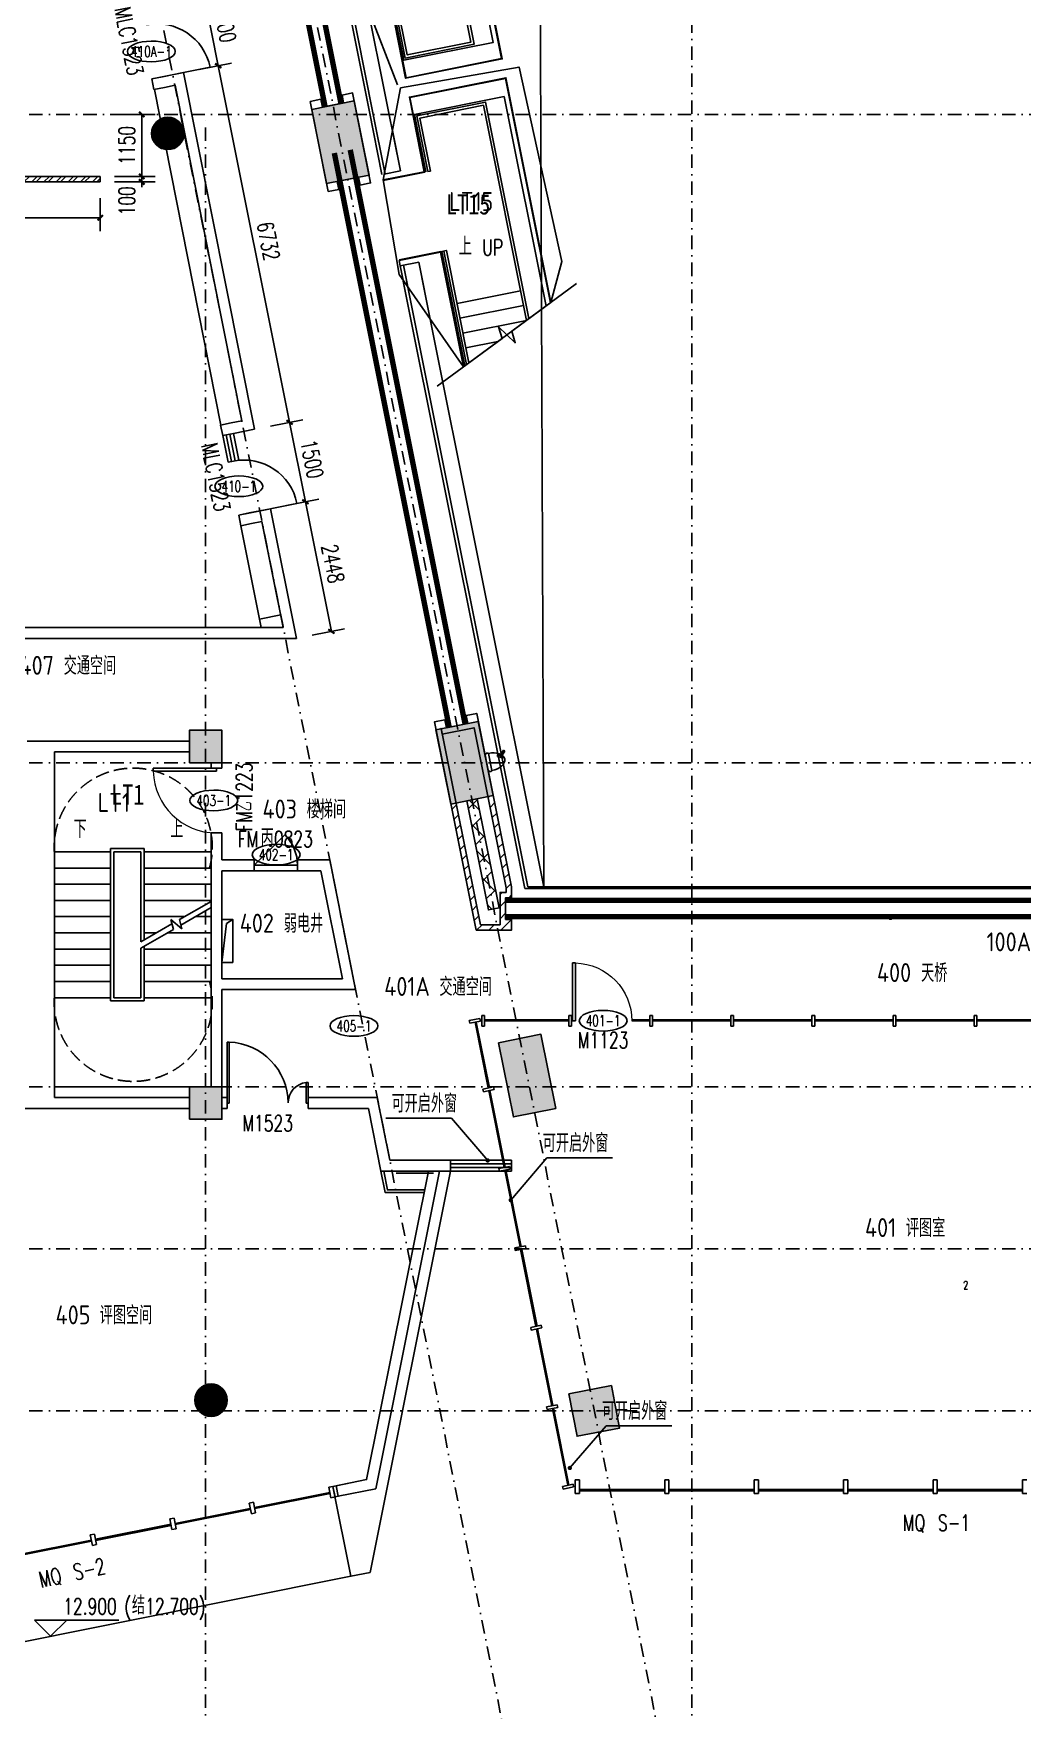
# Model space of a CAD drawing. Extents: x -354516 to 794396, y -401250 to -150594.
# Drawn here: x -305401 to -287101, y -367701 to -336662 of the extents above; entities that cross this region are included whole.
import ezdxf
from ezdxf.enums import TextEntityAlignment as Align
from ezdxf.xclip import XClip

# ---------------------------------------------------------------- set-up
doc = ezdxf.new("R2010")
doc.units = 0
doc.header["$LTSCALE"] = 1000
doc.header["$MEASUREMENT"] = 0
doc.header["$XCLIPFRAME"] = 2
for name, pattern in [('DASH', [0.35, 0.25, -0.1]), ('DASHDOT2', [0.5, 0.25, -0.125, 0, -0.125]), ('DOTE', [2.42, 2, -0.2, 0.02, -0.2])]:
    doc.linetypes.add(name, pattern=pattern)
doc.layers.add('0-see line', color=8, linetype='Continuous', lineweight=25)
for name, color, linetype in [('3T_BAR', 7, 'Continuous'), ('510p-01$0$Door No.', 252, 'Continuous'), ('an-furniture', 176, 'Continuous'), ('COLUMN', 2, 'Continuous'), ('CURTWALL', 4, 'Continuous'), ('DIM_ELEV', 3, 'Continuous'), ('DIM_LEAD', 3, 'Continuous'), ('DIM_SYMB', 3, 'Continuous'), ('DOOR_FIRE', 4, 'Continuous'), ('DOOR_FIRE_TEXT', 7, 'Continuous'), ('DOTE', 251, 'DOTE'), ('FIRE-CURTAIN', 30, 'Continuous'), ('PUB_DIM', 3, 'Continuous'), ('PUB_HATCH', 8, 'Continuous'), ('PUB_TEXT', 7, 'Continuous'), ('S-EQ1', 32, 'Continuous'), ('S-ZLSP', 1, 'Continuous'), ('SPACE', 251, 'Continuous'), ('STAIR', 250, 'Continuous'), ('SURFACE', 6, 'Continuous'), ('WALL', 2, 'Continuous'), ('WINDOW', 4, 'Continuous'), ('WINDOW_TEXT', 7, 'Continuous'), ('墙体', 7, 'Continuous'), ('房间名字和编号', 252, 'Continuous'), ('楼梯', 145, 'Continuous'), ('灰色砖墙', 80, 'Continuous'), ('石膏墙体', 31, 'Continuous'), ('防火墙填充', 10, 'Continuous')]:
    doc.layers.add(name, color=color, linetype=linetype)
doc.layers.add('SLAB', color=60, linetype='Continuous', plot=False)
doc.styles.add('510p-04$0$_TCH_WINDOW', font='SIMPLEX', dxfattribs={"bigfont": 'GBCBIG'})
doc.styles.add('_TCH_DIM', font='SIMPLEX', dxfattribs={"bigfont": 'GBCBIG'})
doc.styles.add('_TCH_DIM_T3', font='SIMPLEX', dxfattribs={"width": 0.705882, "bigfont": 'GBCBIG'})
doc.styles.add('_TCH_SPACE', font='SIMPLEX', dxfattribs={"bigfont": 'GBCBIG'})
doc.styles.add('_TCH_WINDOW', font='SIMPLEX', dxfattribs={"bigfont": 'GBCBIG'})
doc.styles.add('DIMHT', font='simhei_0.ttf', dxfattribs={"width": 0.8})
doc.styles.get("Standard").update_dxf_attribs({"font": 'gbenor.shx', "bigfont": 'gbcbig.shx'})
doc.dimstyles.new('_TCH_ARCH&&100', dxfattribs={"dimtxt": 297.5, "dimasz": 100, "dimexe": 250, "dimexo": 300, "dimgap": 126.25, "dimtad": 1, "dimdec": 0, "dimzin": 0, "dimdsep": 46, "dimtxsty": '_TCH_DIM_T3', "dimblk": 'ARCHTICK', "dimcen": 0.09, "dimclrt": 7, "dimazin": 2, "dimtfac": 1, "dimtdec": 0, "dimtix": 1, "dimtmove": 2, "dimatfit": 3, "dimfxl": 0, "dimtolj": 1, "dimtzin": 0, "dimarcsym": 0})

# ---------------------------------------------------------------- blocks, each defined once
blk = doc.blocks.new('25041028')
at = {"layer": 'S-EQ1'}
for p, q in [((1344688, 4995), (1344742, 5045)), ((1344688, 4995), (1344688, 4403)), ((1344770, 5045), (1344742, 5045)), ((1344770, 5045), (1344798, 5045)), ((1344822, 5022), (1344798, 5045)), ((1344822, 5022), (1344822, 4376)), ((1344688, 4403), (1344742, 4353)), ((1344742, 4353), (1344770, 4353)), ((1344798, 4353), (1344770, 4353)), ((1344822, 4376), (1344798, 4353)), ((1345127, 4551), (1345144, 4489)), ((1345258, 4504), (1345392, 4370)), ((1345281, 4652), (1345322, 4629)), ((1345433, 4411), (1345301, 4543)), ((1345392, 4370), (1345433, 4411))]:
    blk.add_line(p, q, dxfattribs=at)
at = {"layer": 'S-EQ1', "extrusion": (0, 0, -1)}
for centre, major_axis, ratio, start_param, end_param in [((1344822, 4699), (547, 0), 0.590773, -1.570796, 1.570796), ((1344917, 4708), (382, 0), 0.493091, 0.306743, 0.988379), ((1344919, 4698), (419, 0), 0.592916, 0.280469, 1.002485)]:
    blk.add_ellipse(centre, major_axis=major_axis, ratio=ratio, start_param=start_param, end_param=end_param, dxfattribs=at)
blk = doc.blocks.new('GRID')
at = {"layer": '墙体', "color": 250, "linetype": 'DASHDOT2', "lineweight": -3}
for p, q in [((20697.5, 81236.4), (37415.8, -2355.2)), ((17951.9, 80687.3), (34670.2, -2904.3)), ((37436.4, -11413.5), (37436.4, 36586.5)), ((107436.4, 30586.5), (-19063.6, 30586.5)), ((28436.4, -11413.5), (28436.4, 30586.5)), ((107436.4, 18586.5), (-19063.6, 18586.5)), ((107436.4, 12586.5), (-19063.6, 12586.5)), ((107436.4, 9586.5), (-19063.6, 9586.5)), ((107436.4, 6586.5), (-19063.6, 6586.5))]:
    blk.add_line(p, q, dxfattribs=at)
blk = doc.blocks.new('510I-02-CentralForum-00$0$Atrium Stair W4-5')
at = {"layer": '楼梯'}
for p, q in [((499050, 124891), (498794, 126176)), ((499136, 126244), (499393, 124960)), ((499694, 125979), (499900, 124949)), ((499900, 124949), (499949, 124959)), ((499730, 123273), (501703, 113409)), ((500194, 123478), (502210, 113398)), ((501361, 113340), (499388, 123205)), ((500494, 122233), (501671, 122468)), ((504337, 111675), (503849, 111577))]:
    blk.add_line(p, q, dxfattribs=at)
for points in [[(499070, 124793), (499834, 124946), (499558, 126328), (501345, 126686), (504347, 111677), (504337, 111675), (501337, 126674), (499569, 126320), (499846, 124938), (499072, 124784)], [(504247, 111657), (501311, 126338), (499653, 126006), (499865, 124942)], [(499109, 124903), (498852, 126187)], [(503898, 111587), (500969, 126234), (499694, 125979)], [(503849, 111577), (500929, 126175), (499753, 125939), (499949, 124959)], [(499393, 124960), (499050, 124891)], [(499393, 124960), (499050, 124891)], [(499070, 124793), (499050, 124891)], [(499070, 124793), (499072, 124784)], [(499366, 123313), (500140, 123467), (502156, 113387), (501382, 113232)], [(499368, 123303), (500132, 123456), (502144, 113395), (501380, 113242)], [(499388, 123205), (499368, 123303)], [(499388, 123205), (499730, 123273)], [(501420, 113352), (499447, 123217)], [(501616, 122743), (500439, 122507)], [(500439, 122507), (501616, 122743)], [(500549, 121958), (501726, 122194)], [(500604, 121684), (501780, 121919)], [(500659, 121409), (501835, 121644)], [(500714, 121135), (501890, 121370)], [(500768, 120860), (501945, 121095)], [(500823, 120585), (502000, 120821)], [(500878, 120311), (502055, 120546)], [(500933, 120036), (502110, 120272)], [(500988, 119762), (502165, 119997)], [(501043, 119487), (502220, 119723)], [(501098, 119213), (502275, 119448)], [(501153, 118938), (502330, 119173)], [(501447, 117467), (502624, 117703)], [(501502, 117193), (502679, 117428)], [(501557, 116918), (502734, 117153)], [(501612, 116644), (502788, 116879)], [(501667, 116369), (502843, 116604)], [(501722, 116094), (502898, 116330)], [(501777, 115820), (502953, 116055)], [(501831, 115545), (503008, 115781)], [(501886, 115271), (503063, 115506)], [(501941, 114996), (503118, 115231)], [(501996, 114722), (503173, 114957)], [(502051, 114447), (503228, 114682)], [(502106, 114172), (503283, 114408)], [(502161, 113898), (503338, 114133)], [(501703, 113409), (501361, 113340)], [(501703, 113409), (501361, 113340)], [(501361, 113340), (501380, 113242)], [(501380, 113242), (501382, 113232)]]:
    blk.add_lwpolyline(points, dxfattribs=at)
for points in [[(502176, 113391), (500160, 123471), (500243, 123488), (502259, 113408)], [(500804, 114919), (501138, 113252), (500942, 113213), (500912, 113360), (500520, 113281), (500549, 113134), (500353, 113095), (500020, 114762), (500216, 114801), (500245, 114654), (500638, 114733), (500608, 114880), (500804, 114919)], [(500049, 114615), (500324, 113242), (501108, 113399), (500834, 114772)]]:
    blk.add_lwpolyline(points, close=True, dxfattribs=at)
blk = doc.blocks.new('510I-02-CentralForum-00$0$Atrium Stair W3-4')
at = {"layer": 'STAIR'}
for p, q in [((518285, 130784), (518541, 129500)), ((518884, 129569), (518627, 130853)), ((521689, 118065), (519685, 128087)), ((521542, 119056), (522719, 119291)), ((520840, 118008), (520862, 117900)), ((521156, 116429), (521177, 116321)), ((522189, 115565), (521983, 116594)), ((521236, 116333), (521493, 115049))]:
    blk.add_line(p, q, dxfattribs=at)
for points in [[(518561, 129402), (519325, 129555), (519049, 130937), (520836, 131295), (523986, 115547), (522198, 115190), (521922, 116572), (521158, 116419)], [(518563, 129392), (519337, 129547), (519060, 130929), (520828, 131283), (523974, 115555), (522206, 115201), (521929, 116584), (521156, 116429)], [(518343, 130796), (518600, 129512)], [(519144, 130615), (520802, 130946), (523820, 115855), (522162, 115524), (521949, 116588), (522032, 116604), (522228, 115624), (523405, 115859), (520420, 130783), (519244, 130548), (519440, 129568), (519356, 129551), (519144, 130615)], [(519391, 129558), (519185, 130587), (520460, 130842), (523464, 115820), (522189, 115565)], [(518541, 129500), (518884, 129569)], [(518563, 129392), (518541, 129500)], [(520862, 117900), (521635, 118055), (519631, 128076), (518857, 127921)], [(518859, 127912), (518857, 127921)], [(518859, 127912), (519623, 128064), (521623, 118062), (520860, 117910)], [(518879, 127814), (518859, 127912)], [(521738, 118075), (519734, 128097), (519651, 128080), (521655, 118058), (521738, 118075)], [(519221, 127882), (518879, 127814)], [(519221, 127882), (518879, 127814)], [(519930, 127116), (521107, 127351)], [(519985, 126842), (521162, 127077)], [(520040, 126567), (521217, 126802)], [(520095, 126292), (521271, 126528)], [(520150, 126018), (521326, 126253)], [(520205, 125743), (521381, 125979)], [(520259, 125469), (521436, 125704)], [(520314, 125194), (521491, 125430)], [(520369, 124920), (521546, 125155)], [(520424, 124645), (521601, 124880)], [(520479, 124370), (521656, 124606)], [(520534, 124096), (521711, 124331)], [(520589, 123821), (521766, 124057)], [(520883, 122350), (522060, 122586)], [(520938, 122076), (522115, 122311)], [(520993, 121801), (522170, 122037)], [(521048, 121527), (522225, 121762)], [(521103, 121252), (522279, 121488)], [(521158, 120978), (522334, 121213)], [(521213, 120703), (522389, 120938)], [(521268, 120429), (522444, 120664)], [(521322, 120154), (522499, 120389)], [(521377, 119879), (522554, 120115)], [(521432, 119605), (522609, 119840)], [(521487, 119330), (522664, 119566)], [(521776, 115105), (521520, 116390), (521177, 116321), (521434, 115037)]]:
    blk.add_lwpolyline(points, dxfattribs=at)
for points in [[(519811, 121949), (520144, 120282), (519948, 120243), (519919, 120390), (519527, 120311), (519556, 120164), (519360, 120125), (519027, 121792), (519223, 121831), (519252, 121684), (519644, 121762), (519615, 121910), (519811, 121949)], [(520115, 120429), (519331, 120272), (519056, 121645), (519841, 121802), (520115, 120429)]]:
    blk.add_lwpolyline(points, close=True, dxfattribs=at)
blk = doc.blocks.new('_ArchTick')
at = {"color": 0, "linetype": 'ByBlock', "const_width": 0.4}
blk.add_lwpolyline([(-0.5, -0.5), (0.5, 0.5)], dxfattribs=at)
blk = doc.blocks.new('*D605')
at = {"layer": 'Defpoints', "color": 0}
for p in [(-301016, -345458), (-300536, -347858), (-299889, -347729)]:
    blk.add_point(p, dxfattribs=at)
at = {"layer": 'PUB_DIM', "color": 0, "lineweight": -2}
for p, q in [((-300722, -345399), (-300124, -345280)), ((-300369, -345329), (-299889, -347729)), ((-300242, -347799), (-299644, -347680))]:
    blk.add_line(p, q, dxfattribs=at)
at = {"layer": 'PUB_DIM', "color": 0, "lineweight": -2, "xscale": 100, "yscale": 100, "zscale": 100}
for p, rotation in [((-300369, -345329), 101.3099324734735), ((-299889, -347729), 281.3099324734735)]:
    blk.add_blockref('_ArchTick', p, dxfattribs=dict(at, rotation=rotation))
at = {"layer": 'PUB_DIM', "color": 7, "insert": (-299859, -346475), "char_height": 297.5, "attachment_point": 5, "rotation": 281.3099, "style": '_TCH_DIM_T3'}
blk.add_mtext('\\A1;2448', dxfattribs=at)
blk = doc.blocks.new('*D606')
at = {"layer": 'Defpoints', "color": 0}
for p in [(-301310, -343987), (-301016, -345458), (-300369, -345329)]:
    blk.add_point(p, dxfattribs=at)
at = {"layer": 'PUB_DIM', "color": 0, "lineweight": -2}
for p, q in [((-301016, -343928), (-300418, -343809)), ((-300663, -343858), (-300369, -345329)), ((-300722, -345399), (-300124, -345280))]:
    blk.add_line(p, q, dxfattribs=at)
at = {"layer": 'PUB_DIM', "color": 0, "lineweight": -2, "xscale": 100, "yscale": 100, "zscale": 100}
for p, rotation in [((-300663, -343858), 101.309932473473), ((-300369, -345329), 281.3099324734729)]:
    blk.add_blockref('_ArchTick', p, dxfattribs=dict(at, rotation=rotation))
at = {"layer": 'PUB_DIM', "color": 7, "insert": (-300247, -344539), "char_height": 297.5, "attachment_point": 5, "rotation": 281.3099, "style": '_TCH_DIM_T3'}
blk.add_mtext('\\A1;1500', dxfattribs=at)
blk = doc.blocks.new('*D607')
at = {"layer": 'Defpoints', "color": 0}
for p in [(-302630, -337386), (-300663, -343858), (-301310, -343987)]:
    blk.add_point(p, dxfattribs=at)
at = {"layer": 'PUB_DIM', "color": 0, "lineweight": -2}
for p, q in [((-302336, -337327), (-301738, -337208)), ((-301983, -337257), (-300663, -343858)), ((-301016, -343928), (-300418, -343809))]:
    blk.add_line(p, q, dxfattribs=at)
at = {"layer": 'PUB_DIM', "color": 0, "lineweight": -2, "xscale": 100, "yscale": 100, "zscale": 100}
for p, rotation in [((-301983, -337257), 101.3099324734732), ((-300663, -343858), 281.3099324734732)]:
    blk.add_blockref('_ArchTick', p, dxfattribs=dict(at, rotation=rotation))
at = {"layer": 'PUB_DIM', "color": 7, "insert": (-301054, -340503), "char_height": 297.5, "attachment_point": 5, "rotation": 281.3099, "style": '_TCH_DIM_T3'}
blk.add_mtext('\\A1;6732', dxfattribs=at)
blk = doc.blocks.new('*D608')
at = {"layer": 'Defpoints', "color": 0}
for p in [(-302925, -335915), (-302630, -337386), (-301983, -337257)]:
    blk.add_point(p, dxfattribs=at)
at = {"layer": 'PUB_DIM', "color": 0, "lineweight": -2}
for p, q in [((-302630, -335857), (-302033, -335737)), ((-302278, -335786), (-301983, -337257)), ((-302336, -337327), (-301738, -337208))]:
    blk.add_line(p, q, dxfattribs=at)
at = {"layer": 'PUB_DIM', "color": 0, "lineweight": -2, "xscale": 100, "yscale": 100, "zscale": 100}
for p, rotation in [((-302278, -335786), 101.3099324734708), ((-301983, -337257), 281.3099324734708)]:
    blk.add_blockref('_ArchTick', p, dxfattribs=dict(at, rotation=rotation))
at = {"layer": 'PUB_DIM', "color": 7, "insert": (-301861, -336468), "char_height": 297.5, "attachment_point": 5, "rotation": 281.3099, "style": '_TCH_DIM_T3'}
blk.add_mtext('\\A1;1500', dxfattribs=at)
blk = doc.blocks.new('$DorLib2D$00000001')
for p, q in [((0.45, 0.975), (0.5, 0.975)), ((0.45, 0), (0.45, 0.975)), ((0.5, 0), (0.5, 0.975)), ((0.5, 0), (0.45, 0))]:
    blk.add_line(p, q)
at = {"lineweight": 13}
blk.add_arc((0.475, 0), 0.975, 91.4693, 180, dxfattribs=at)
blk = doc.blocks.new('$DorLib2D$00000114')
at = {"color": 0}
blk.add_line((0.5, 0), (-0.207, 0.707), dxfattribs=at)
blk.add_arc((0.5, 0), 1, 135, 180, dxfattribs=at)
blk = doc.blocks.new('$DorLib2D$00000225')
at = {"color": 0}
for p, q in [((0.475, -0.001), (0.475, 0.752)), ((0.475, 0.752), (0.5, 0.752)), ((0.5, -0.001), (0.5, 0.752)), ((-0.5, 0), (-0.5, 0.252)), ((-0.475, 0.252), (-0.5, 0.252)), ((-0.475, 0), (-0.475, 0.252)), ((-0.475, 0), (-0.5, 0)), ((0.475, -0.001), (0.5, -0.001))]:
    blk.add_line(p, q, dxfattribs=at)
for centre, radius, start, end in [((0.505, -0.002), 0.755, 92.2493, 179.7238), ((-0.501, 0.003), 0.251, 359.7899, 84.0974)]:
    blk.add_arc(centre, radius, start, end, dxfattribs=at)
blk = doc.blocks.new('_FZH')
at = {"color": 255}
blk.add_lwpolyline([(-0.5, -0.5), (0.5, -0.5), (0.5, 0.5), (-0.5, 0.5)], close=True, dxfattribs=at)
at = {"layer": 'PUB_HATCH', "color": 250}
blk.add_solid([(-0.5, -0.5), (0.5, -0.5), (-0.5, 0.5), (0.5, 0.5)], dxfattribs=at)
blk = doc.blocks.new('_YZH')
at = {"color": 255}
blk.add_circle((0, 0), 0.5, dxfattribs=at)
at = {"layer": 'PUB_HATCH', "color": 250, "const_width": 0.5}
blk.add_lwpolyline([(-0.25, 0, 1), (0.25, 0, 1)], format="xyb", close=True, dxfattribs=at)
blk = doc.blocks.new('510p-04$0$Door_Tag')
at = {"extrusion": (0, 0, -1)}
blk.add_ellipse((0, 0), major_axis=(443, 1), ratio=0.431859, dxfattribs=at)
at = {"style": '510p-04$0$_TCH_WINDOW', "width": 0.705882}
blk.add_attdef('DOOR_TAG', text='', height=200, dxfattribs=at).set_placement((0, 0), align=Align.MIDDLE_CENTER)
blk = doc.blocks.new('F8D958FG9FF')
at = {"layer": '房间名字和编号'}
for s, height, p in [('LT15', 350, (-92620, -386966)), ('407', 350, (-100571, -395551)), ('交通空间', 337.6, (-99754, -395551)), ('LT1', 350, (-99126, -398090)), ('403', 350, (-96074, -398211)), ('楼梯间', 337.6, (-95257, -398211)), ('402', 350, (-96496, -400324)), ('弱电井', 337.6, (-95680, -400324)), ('100A', 350, (-82676, -400669)), ('400', 350, (-84704, -401238)), ('天桥', 337.6, (-83888, -401238)), ('401A', 350, (-93822, -401495)), ('交通空间', 337.6, (-92801, -401495)), ('401', 350, (-84926, -405958)), ('评图室', 337.6, (-84168, -405958)), ('405', 350, (-99904, -407574)), ('评图空间', 337.6, (-99088, -407574))]:
    blk.add_text(s, height=height, dxfattribs=at).set_placement(p)
blk = doc.blocks.new('*D496')
at = {"layer": 'Defpoints', "color": 0}
for p in [(-311216, -339408), (-304166, -339408), (-304166, -340071)]:
    blk.add_point(p, dxfattribs=at)
at = {"layer": 'PUB_DIM', "color": 0, "lineweight": -2}
for p, q in [((-311216, -339708), (-311216, -340321)), ((-304166, -339708), (-304166, -340321)), ((-311216, -340071), (-304166, -340071))]:
    blk.add_line(p, q, dxfattribs=at)
at = {"layer": 'PUB_DIM', "color": 0, "lineweight": -2, "xscale": 100, "yscale": 100, "zscale": 100, "rotation": 180}
blk.add_blockref('_ArchTick', (-311216, -340071), dxfattribs=at)
at = {"layer": 'PUB_DIM', "color": 0, "lineweight": -2, "xscale": 100, "yscale": 100, "zscale": 100}
blk.add_blockref('_ArchTick', (-304166, -340071), dxfattribs=at)
at = {"layer": 'PUB_DIM', "color": 7, "insert": (-307691, -339796), "char_height": 297.5, "attachment_point": 5, "style": '_TCH_DIM_T3'}
blk.add_mtext('\\A1;7050', dxfattribs=at)
blk = doc.blocks.new('*D497')
at = {"layer": 'Defpoints', "color": 0}
for p in [(-304202, -339308), (-304202, -339408), (-303398, -339308)]:
    blk.add_point(p, dxfattribs=at)
at = {"layer": 'PUB_DIM', "color": 0, "lineweight": -2}
for p, q in [((-303398, -339308), (-303398, -339208)), ((-303902, -339308), (-303148, -339308)), ((-303902, -339408), (-303148, -339408)), ((-303398, -339408), (-303398, -339308)), ((-303398, -339408), (-303398, -339508))]:
    blk.add_line(p, q, dxfattribs=at)
at = {"layer": 'PUB_DIM', "color": 0, "lineweight": -2, "xscale": 100, "yscale": 100, "zscale": 100}
for p, rotation in [((-303398, -339308), 270), ((-303398, -339408), 90)]:
    blk.add_blockref('_ArchTick', p, dxfattribs=dict(at, rotation=rotation))
at = {"layer": 'PUB_DIM', "color": 7, "insert": (-303673, -339758), "char_height": 297.5, "attachment_point": 5, "rotation": 90, "style": '_TCH_DIM_T3'}
blk.add_mtext('\\A1;100', dxfattribs=at)
blk = doc.blocks.new('*D498')
at = {"layer": 'Defpoints', "color": 0}
for p in [(-304202, -338158), (-303398, -338158), (-304202, -339308)]:
    blk.add_point(p, dxfattribs=at)
at = {"layer": 'PUB_DIM', "color": 0, "lineweight": -2}
for p, q in [((-303902, -338158), (-303148, -338158)), ((-303398, -339308), (-303398, -338158)), ((-303902, -339308), (-303148, -339308))]:
    blk.add_line(p, q, dxfattribs=at)
at = {"layer": 'PUB_DIM', "color": 0, "lineweight": -2, "xscale": 100, "yscale": 100, "zscale": 100}
for p, rotation in [((-303398, -338158), 90), ((-303398, -339308), 270)]:
    blk.add_blockref('_ArchTick', p, dxfattribs=dict(at, rotation=rotation))
at = {"layer": 'PUB_DIM', "color": 7, "insert": (-303673, -338733), "char_height": 297.5, "attachment_point": 5, "rotation": 90, "style": '_TCH_DIM_T3'}
blk.add_mtext('\\A1;1150', dxfattribs=at)

msp = doc.modelspace()

# ---------------------------------------------------------------- hatches: boundary and pattern name
at = {"layer": '灰色砖墙'}
h = msp.add_hatch(dxfattribs=at)
h.set_pattern_fill('STEEL', color=31, scale=100)
h.set_pattern_definition([(45, (-401867.86, 38234.91), (-112.2532, 112.2532), []), (45, (-401867.86, 38314.28), (-112.2532, 112.2532), [])])
h.paths.add_polyline_path([(-304166.1, -339308.1), (-304166.1, -339408.1), (-313166.1, -339408.1), (-313166.1, -339308.1)])
at = {"layer": '石膏墙体'}
h = msp.add_hatch(dxfattribs=at)
h.set_pattern_fill('ANSI31', color=31, scale=100)
h.set_pattern_definition([(45, (-401867.86, 38234.91), (-112.2532, 112.2532), [])])
h.paths.add_polyline_path([(-296895.1, -350766), (-296993.1, -350785.6), (-296655.7, -352472.8), (-296655.7, -352558.1), (-296765.7, -352558.1), (-296765.7, -353158.1), (-297130.5, -353158.1), (-297581.5, -350903.3), (-297679.5, -350922.9), (-297212.5, -353258.1), (-296555.7, -353258.1), (-296555.7, -353058.1), (-296665.7, -353058.1), (-296665.7, -352658.1), (-296555.7, -352658.1), (-296555.7, -352458.1), (-296556.7, -352458.1)])
at = {"layer": '防火墙填充'}
h = msp.add_hatch(dxfattribs=at)
h.set_pattern_fill('多孔材料', color=256, scale=100)
h.set_pattern_definition([(45, (-401667.86, -106923.6), (-200.0002, 200.0002), []), (135, (-401667.86, -106923.6), (-200.0002, -200.0002), [])])
h.paths.add_polyline_path([(-297287.3, -350844.5), (-297385.4, -350864.1), (-296981.5, -352883.5), (-296883.4, -352863.9)])
h.paths.add_polyline_path([(-297189.2, -350824.9), (-297287.3, -350844.5), (-296883.4, -352863.9), (-296785.4, -352844.3)])

# ---------------------------------------------------------------- linework, layer by layer
at = {"layer": '0-see line'}
msp.add_line((-310643.8, -367440.2), (-299526.8, -365216.8), dxfattribs=at)
at = {"layer": '3T_BAR'}
for p, q in [((-297140.3, -354893.9), (-297336.4, -354933.2)), ((-297336.4, -354933.2), (-297326.6, -354982.2)), ((-297326.6, -354982.2), (-297130.5, -354943)), ((-297130.5, -354943), (-297140.3, -354893.9)), ((-297055.5, -354838.1), (-297105.5, -354838.1)), ((-297105.5, -354838.1), (-297105.5, -355038.1)), ((-297105.5, -355038.1), (-297055.5, -355038.1)), ((-297055.5, -355038.1), (-297055.5, -354838.1)), ((-295445.5, -354838.1), (-295495.5, -354838.1)), ((-295495.5, -354838.1), (-295495.5, -355038.1)), ((-295495.5, -355038.1), (-295445.5, -355038.1)), ((-295445.5, -355038.1), (-295445.5, -354838.1)), ((-293945.5, -354838.1), (-293995.5, -354838.1)), ((-293995.5, -354838.1), (-293995.5, -355038.1)), ((-293995.5, -355038.1), (-293945.5, -355038.1)), ((-293945.5, -355038.1), (-293945.5, -354838.1)), ((-292445.5, -354838.1), (-292495.5, -354838.1)), ((-292495.5, -354838.1), (-292495.5, -355038.1)), ((-292495.5, -355038.1), (-292445.5, -355038.1)), ((-292445.5, -355038.1), (-292445.5, -354838.1)), ((-290945.5, -354838.1), (-290995.5, -354838.1)), ((-290995.5, -354838.1), (-290995.5, -355038.1)), ((-290995.5, -355038.1), (-290945.5, -355038.1)), ((-290945.5, -355038.1), (-290945.5, -354838.1)), ((-289445.5, -354838.1), (-289495.5, -354838.1)), ((-289495.5, -354838.1), (-289495.5, -355038.1)), ((-289495.5, -355038.1), (-289445.5, -355038.1)), ((-289445.5, -355038.1), (-289445.5, -354838.1)), ((-287945.5, -354838.1), (-287995.5, -354838.1)), ((-287995.5, -354838.1), (-287995.5, -355038.1)), ((-287995.5, -355038.1), (-287945.5, -355038.1)), ((-287945.5, -355038.1), (-287945.5, -354838.1)), ((-296887.2, -356159.6), (-297083.3, -356198.8)), ((-297083.3, -356198.8), (-297073.5, -356247.8)), ((-297073.5, -356247.8), (-296877.3, -356208.6)), ((-296877.3, -356208.6), (-296887.2, -356159.6)), ((-296593, -357630.4), (-296789.1, -357669.7)), ((-296789.1, -357669.7), (-296779.3, -357718.7)), ((-296779.3, -357718.7), (-296583.2, -357679.5)), ((-296583.2, -357679.5), (-296593, -357630.4)), ((-296298.8, -359101.3), (-296494.9, -359140.5)), ((-296289, -359150.3), (-296298.8, -359101.3)), ((-296494.9, -359140.5), (-296485.1, -359189.6)), ((-296485.1, -359189.6), (-296289, -359150.3)), ((-296004.6, -360572.2), (-296200.7, -360611.4)), ((-296200.7, -360611.4), (-296190.9, -360660.4)), ((-296190.9, -360660.4), (-295994.8, -360621.2)), ((-295994.8, -360621.2), (-296004.6, -360572.2)), ((-295710.5, -362043.1), (-295906.6, -362082.3)), ((-295906.6, -362082.3), (-295896.8, -362131.3)), ((-295896.8, -362131.3), (-295700.7, -362092.1)), ((-295700.7, -362092.1), (-295710.5, -362043.1)), ((-295296.5, -363433.1), (-295376.5, -363433.1)), ((-295376.5, -363433.1), (-295376.5, -363683.1)), ((-295296.5, -363683.1), (-295296.5, -363433.1)), ((-293641.3, -363433.1), (-293721.3, -363433.1)), ((-293721.3, -363433.1), (-293721.3, -363683.1)), ((-293641.3, -363683.1), (-293641.3, -363433.1)), ((-291986.1, -363433.1), (-292066.1, -363433.1)), ((-292066.1, -363433.1), (-292066.1, -363683.1)), ((-291986.1, -363683.1), (-291986.1, -363433.1)), ((-290330.9, -363433.1), (-290410.9, -363433.1)), ((-290410.9, -363433.1), (-290410.9, -363683.1)), ((-290330.9, -363683.1), (-290330.9, -363433.1)), ((-288675.7, -363433.1), (-288755.7, -363433.1)), ((-288755.7, -363433.1), (-288755.7, -363683.1)), ((-288675.7, -363683.1), (-288675.7, -363433.1)), ((-287020.5, -363433.1), (-287100.5, -363433.1)), ((-287100.5, -363433.1), (-287100.5, -363683.1)), ((-299859.5, -363553.3), (-299938, -363569)), ((-299938, -363569), (-299898.8, -363765.1)), ((-299898.8, -363765.1), (-299820.3, -363749.4)), ((-299820.3, -363749.4), (-299859.5, -363553.3)), ((-295416.3, -363513.9), (-295612.4, -363553.2)), ((-295612.4, -363553.2), (-295602.6, -363602.2)), ((-295602.6, -363602.2), (-295406.5, -363563)), ((-295406.5, -363563), (-295416.3, -363513.9)), ((-295376.5, -363683.1), (-295296.5, -363683.1)), ((-293721.3, -363683.1), (-293641.3, -363683.1)), ((-292066.1, -363683.1), (-291986.1, -363683.1)), ((-290410.9, -363683.1), (-290330.9, -363683.1)), ((-288755.7, -363683.1), (-288675.7, -363683.1)), ((-287100.5, -363683.1), (-287020.5, -363683.1)), ((-301330.4, -363847.5), (-301408.9, -363863.1)), ((-301408.9, -363863.1), (-301369.6, -364059.3)), ((-301369.6, -364059.3), (-301291.2, -364043.6)), ((-301291.2, -364043.6), (-301330.4, -363847.5)), ((-302801.3, -364141.6), (-302879.7, -364157.3)), ((-302879.7, -364157.3), (-302840.5, -364353.4)), ((-302840.5, -364353.4), (-302762.1, -364337.7)), ((-302762.1, -364337.7), (-302801.3, -364141.6)), ((-304272.2, -364435.8), (-304350.6, -364451.5)), ((-304350.6, -364451.5), (-304311.4, -364647.6)), ((-304311.4, -364647.6), (-304232.9, -364631.9)), ((-304232.9, -364631.9), (-304272.2, -364435.8))]:
    msp.add_line(p, q, dxfattribs=at)
msp.add_lwpolyline([(-299800.7, -363541.4), (-299859.5, -363553.4), (-299820.3, -363749.3), (-299761.5, -363737.5)], close=True, dxfattribs=at)
at = {"layer": 'an-furniture'}
for points in [[(-303165.1, -337697.4), (-301934.1, -343908.1)], [(-301565.2, -345771.9), (-301219.3, -347501.2)], [(-300827.1, -347422.7), (-301219.3, -347501.2), (-301188, -347658.1)], [(-298692.6, -357756.9), (-298000.6, -357756.9)]]:
    msp.add_lwpolyline(points, dxfattribs=at)
at = {"layer": 'CURTWALL'}
for p, q in [((-296985.2, -356179.2), (-297228.5, -354962.6)), ((-296965.6, -356175.3), (-297208.9, -354958.7)), ((-297055.5, -354918.1), (-295495.5, -354918.1)), ((-297055.5, -354938.1), (-295495.5, -354938.1)), ((-295445.5, -354918.1), (-295428.7, -354918.1)), ((-295445.5, -354938.1), (-295428.7, -354938.1)), ((-294328.7, -354918.1), (-293995.5, -354918.1)), ((-294328.7, -354938.1), (-293995.5, -354938.1)), ((-293945.5, -354918.1), (-292495.5, -354918.1)), ((-293945.5, -354938.1), (-292495.5, -354938.1)), ((-292445.5, -354918.1), (-290995.5, -354918.1)), ((-292445.5, -354938.1), (-290995.5, -354938.1)), ((-290945.5, -354918.1), (-289495.5, -354918.1)), ((-290945.5, -354938.1), (-289495.5, -354938.1)), ((-289445.5, -354918.1), (-287995.5, -354918.1)), ((-289445.5, -354938.1), (-287995.5, -354938.1)), ((-287945.5, -354918.1), (-286495.5, -354918.1)), ((-287945.5, -354938.1), (-286495.5, -354938.1)), ((-296691, -357650.1), (-296975.4, -356228.2)), ((-296671.4, -357646.1), (-296955.8, -356224.3)), ((-297686.7, -357516.9), (-296553.3, -357516.9)), ((-296553.3, -357516.9), (-296553.3, -357716.9)), ((-297686.7, -357583.6), (-296553.3, -357583.6)), ((-297686.7, -357650.2), (-296553.3, -357650.2)), ((-297686.7, -357716.9), (-296553.3, -357716.9)), ((-296396.9, -359120.9), (-296681.2, -357699.1)), ((-296377.3, -359117), (-296661.6, -357695.2)), ((-296102.7, -360591.8), (-296387.1, -359170)), ((-296083.1, -360587.9), (-296367.4, -359166)), ((-295808.5, -362062.7), (-296092.9, -360640.8)), ((-295788.9, -362058.8), (-296073.3, -360636.9)), ((-295514.3, -363533.5), (-295798.7, -362111.7)), ((-295494.7, -363529.6), (-295779.1, -362107.8)), ((-301310.8, -363945.5), (-299918.4, -363667.1)), ((-301306.9, -363965.1), (-299914.5, -363686.7)), ((-295296.5, -363613.1), (-293721.3, -363613.1)), ((-295296.5, -363633.1), (-293721.3, -363633.1)), ((-293641.3, -363613.1), (-292066.1, -363613.1)), ((-293641.3, -363633.1), (-292066.1, -363633.1)), ((-291986.1, -363613.1), (-290410.9, -363613.1)), ((-291986.1, -363633.1), (-290410.9, -363633.1)), ((-290330.9, -363613.1), (-288755.7, -363613.1)), ((-290330.9, -363633.1), (-288755.7, -363633.1)), ((-288675.7, -363613.1), (-287100.5, -363613.1)), ((-288675.7, -363633.1), (-287100.5, -363633.1)), ((-302781.7, -364239.7), (-301389.3, -363961.2)), ((-302777.8, -364259.3), (-301385.3, -363980.8)), ((-304252.6, -364533.8), (-302860.1, -364255.4)), ((-304248.6, -364553.4), (-302856.2, -364275)), ((-305723.4, -364828), (-304331, -364549.5)), ((-305719.5, -364847.6), (-304327.1, -364569.1))]:
    msp.add_line(p, q, dxfattribs=at)
at = {"layer": 'DIM_ELEV'}
for p, q in [((-305085.3, -366328.5), (-305385.3, -366028.5)), ((-305385.3, -366028.5), (-303820.3, -366028.5)), ((-305085.3, -366328.5), (-304785.3, -366028.5))]:
    msp.add_line(p, q, dxfattribs=at)
at = {"layer": 'DIM_LEAD'}
for p, q in [((-297666.5, -356739.5), (-298881.5, -356739.5)), ((-296996.5, -357521.5), (-297666.5, -356739.5)), ((-296570.1, -358254.9), (-295900.1, -357472.9)), ((-295900.1, -357472.9), (-294685.1, -357472.9)), ((-295476.5, -363213), (-294806.5, -362431)), ((-294806.5, -362431), (-293591.5, -362431))]:
    msp.add_line(p, q, dxfattribs=at)
at = {"layer": 'DIM_LEAD', "const_width": 40}
for points in [[(-298496.3, -344135.6, 1), (-298458.7, -344121.7, 1)], [(-289527, -353019, 1), (-289556.3, -353046.2, 1)], [(-296983.4, -357536.7, 1), (-297009.5, -357506.3, 1)], [(-296583.1, -358270.1, 1), (-296557.1, -358239.7, 1)], [(-295489.5, -363228.1, 1), (-295463.5, -363197.8, 1)]]:
    msp.add_lwpolyline(points, format="xyb", close=True, dxfattribs=at)
at = {"layer": 'DIM_SYMB'}
for points in [[(-297114.6, -340872.2, 0, 0, 0), (-296874.9, -342070.6, 80, 0, 0), (-296816.1, -342364.8, 0, 0, 0)], [(-304565.7, -351658.1, 0, 0, 0), (-304565.7, -355333.1, 0, 0, 0), (-302765.7, -355333.1, 0, 0, 0), (-302765.7, -353608.1, 80, 0, 0), (-302765.7, -353308.1, 0, 0, 0)], [(-302765.7, -351658.1, 0, 0, 0), (-302765.7, -352708.1, 80, 0, 0), (-302765.7, -353008.1, 0, 0, 0)]]:
    msp.add_lwpolyline(points, format="xyseb", dxfattribs=at)
msp.add_lwpolyline([(-297930.3, -343186.7), (-296731.6, -342305.3), (-296794.4, -342090.8), (-296486, -342385.3), (-296550.4, -342172), (-295351.7, -341290.6)], dxfattribs=at)
at = {"layer": 'DOOR_FIRE'}
for p, q in [((-301315.7, -352058.1, 100), (-300515.7, -352058.1, 100)), ((-301315.7, -352158.1), (-300515.7, -352158.1))]:
    msp.add_line(p, q, dxfattribs=at)
at = {"layer": 'FIRE-CURTAIN', "linetype": 'DASH', "const_width": 100}
for points in [[(-301137.4, -332359), (-300006, -338015.9)], [(-300843.2, -332300.2), (-299711.8, -337957.1)], [(-299834.4, -338873.9), (-297709, -349501.1)], [(-299540.2, -338815), (-297414.8, -349442.2)], [(-296665.7, -352708.1), (-280765.7, -352708.1)], [(-296665.7, -353008.1), (-280765.7, -353008.1)]]:
    msp.add_lwpolyline(points, dxfattribs=at)
at = {"layer": 'SLAB', "color": 251}
msp.add_lwpolyline([(-301715.7, -353858.1), (-301915.7, -353858.1), (-301915.7, -353058.1), (-301715.7, -353058.1)], close=True, dxfattribs=at)
msp.add_lwpolyline([(-301715.7, -353058.1), (-301831.8, -353137.3), (-301915.7, -353858.1)], dxfattribs=at)
at = {"layer": 'STAIR'}
for p, q in [((-305015.7, -354508.1), (-305015.7, -351808.1)), ((-305015.7, -351808.1), (-303975.7, -351808.1)), ((-303975.7, -351748.1), (-303355.7, -351748.1)), ((-303975.7, -354568.1), (-303975.7, -351748.1)), ((-303915.7, -354508.1), (-303915.7, -351808.1)), ((-303915.7, -351808.1), (-303415.7, -351808.1)), ((-303915.7, -354508.1), (-303915.7, -351808.1)), ((-303415.7, -351808.1), (-303915.7, -351808.1)), ((-303415.7, -351808.1), (-303415.7, -353475.6)), ((-303415.7, -351808.1), (-303415.7, -353475.6)), ((-303355.7, -351748.1), (-303355.7, -353441)), ((-302115.7, -351808.1), (-303355.7, -351808.1)), ((-302115.7, -351808.1), (-302115.7, -352725)), ((-305015.7, -352108.1), (-303975.7, -352108.1)), ((-302115.7, -352108.1), (-303355.7, -352108.1)), ((-305015.7, -352408.1), (-303975.7, -352408.1)), ((-302115.7, -352408.1), (-303355.7, -352408.1)), ((-305015.7, -352708.1), (-303975.7, -352708.1)), ((-302115.7, -352708.1), (-303355.7, -352708.1)), ((-302115.7, -352725), (-302701.3, -353063.1)), ((-302115.7, -352840.5), (-302674.5, -353163.1)), ((-302115.7, -352840.5), (-302115.7, -354508.1)), ((-305015.7, -353008.1), (-303975.7, -353008.1)), ((-302839.6, -353143), (-303415.7, -353475.6)), ((-302605.9, -353008.1), (-303355.7, -353008.1)), ((-302655.1, -353235.5), (-302861.2, -353062.6)), ((-302861.2, -353062.6), (-302812.8, -353243)), ((-302701.3, -353063.1), (-302655.1, -353235.5)), ((-302115.7, -353008.1), (-302405.9, -353008.1)), ((-305015.7, -353308.1), (-303975.7, -353308.1)), ((-302812.8, -353243), (-303415.7, -353591.1)), ((-303125.5, -353308.1), (-303355.7, -353308.1)), ((-302115.7, -353308.1), (-302925.5, -353308.1)), ((-305015.7, -353608.1), (-303975.7, -353608.1)), ((-303415.7, -353591.1), (-303415.7, -354508.1)), ((-303415.7, -353591.1), (-303415.7, -354508.1)), ((-303355.7, -353556.4), (-303355.7, -354568.1)), ((-302115.7, -353608.1), (-303355.7, -353608.1)), ((-305015.7, -353908.1), (-303975.7, -353908.1)), ((-302115.7, -353908.1), (-303355.7, -353908.1)), ((-305015.7, -354208.1), (-303975.7, -354208.1)), ((-302115.7, -354208.1), (-303355.7, -354208.1)), ((-305015.7, -354508.1), (-303975.7, -354508.1)), ((-305015.7, -354508.1), (-305015.7, -356158.1)), ((-303975.7, -354508.1), (-305015.7, -354508.1)), ((-303355.7, -354568.1), (-303975.7, -354568.1)), ((-303415.7, -354508.1), (-303915.7, -354508.1)), ((-303415.7, -354508.1), (-303915.7, -354508.1)), ((-302115.7, -354508.1), (-303355.7, -354508.1)), ((-302115.7, -354508.1), (-303355.7, -354508.1)), ((-302115.7, -356158.1), (-302115.7, -354508.1)), ((-305015.7, -356158.1), (-302115.7, -356158.1))]:
    msp.add_line(p, q, dxfattribs=at)
msp.add_lwpolyline([(-274471.4, -317458.1), (-296090.2, -318518), (-295960.1, -352458.1)], dxfattribs=at)
at = {"layer": 'STAIR', "linetype": 'DASH'}
for centre, start, end in [((-303555.6, -351721.3), 344.66735, 183.40063), ((-303555.6, -354594.8), 176.59937, 15.33265)]:
    msp.add_arc(centre, 1462.7, start, end, dxfattribs=at)
at = {"layer": 'SURFACE', "color": 251}
for p, q in [((-301855.9, -324758.7), (-299185.8, -338109.5)), ((-301797.1, -324746.9), (-299126.9, -338097.7)), ((-301513.7, -324690.2), (-298843.5, -338041)), ((-299185.8, -338109.5), (-298952.9, -339273.8)), ((-299126.9, -338097.7), (-298894.1, -339262.1)), ((-298843.5, -338041), (-298610.7, -339205.4)), ((-298558.2, -341247.3), (-296310.1, -352488.1)), ((-298499.4, -341235.6), (-296254.9, -352458.1)), ((-298216, -341178.9), (-295960.1, -352458.1)), ((-284729.6, -352488.1), (-296310.1, -352488.1)), ((-284729.6, -352458.1), (-296254.9, -352458.1))]:
    msp.add_line(p, q, dxfattribs=at)
at = {"layer": 'WALL'}
for p, q in [((-303015.5, -337463.3), (-302623.3, -337384.8)), ((-302623.3, -337384.8), (-301310.2, -343987.2)), ((-303015.5, -337463.3), (-303211.7, -337502.5)), ((-303211.7, -337502.5), (-303211.6, -337502.6)), ((-303211.6, -337502.6), (-303172.4, -337698.7)), ((-302976.3, -337659.5), (-303172.4, -337698.7)), ((-303015.5, -337463.3), (-303015.5, -337463.3)), ((-302976.3, -337659.5), (-302780.4, -337620.2)), ((-302976.3, -337659.5), (-302976.3, -337659.5)), ((-302780.4, -337620.2), (-301545.4, -343830.3)), ((-301741.7, -343869.6), (-301937.8, -343908.8)), ((-301937.8, -343908.8), (-301898.6, -344104.8)), ((-301741.7, -343869.5), (-301545.4, -343830.3)), ((-301741.7, -343869.6), (-301741.7, -343869.5)), ((-301898.6, -344104.8), (-301702.5, -344065.6)), ((-301702.5, -344065.6), (-301310.2, -343987.2)), ((-301408.3, -345536.5), (-301016.1, -345458)), ((-301016.1, -345458), (-300536.1, -347858.1)), ((-301408.3, -345536.5), (-301604.4, -345575.7)), ((-301604.4, -345575.7), (-301604.4, -345575.8)), ((-301604.4, -345575.8), (-301565.2, -345771.9)), ((-301369.1, -345732.7), (-301565.2, -345771.9)), ((-301408.3, -345536.5), (-301408.3, -345536.5)), ((-301369.1, -345732.7), (-301173, -345693.4)), ((-301369.1, -345732.7), (-301369.1, -345732.7)), ((-301173, -345693.4), (-300780, -347658.1)), ((-300780, -347658.1), (-312499.8, -347658)), ((-300536.1, -347858.1), (-312499.8, -347858)), ((-305215.7, -349758.1), (-305515.7, -349758.1)), ((-302515.7, -349758.1), (-305215.7, -349758.1)), ((-302515.7, -349958.1), (-305015.7, -349958.1)), ((-305015.7, -349958.1), (-305015.7, -356358.1)), ((-302115.7, -350158.1), (-302115.7, -350258.2)), ((-302115.7, -350258.2), (-301915.7, -350258.2)), ((-301915.7, -350258.2), (-301915.7, -350158.1)), ((-297385.4, -350864.1), (-296981.5, -352883.5)), ((-297189.2, -350824.9), (-296785.4, -352844.3)), ((-301915.7, -351458.2), (-302115.7, -351458.2)), ((-302115.7, -351458.2), (-302115.7, -351958.1)), ((-301915.7, -351958.1), (-301915.7, -351458.2)), ((-302115.7, -351958.1), (-302115.7, -354358.1)), ((-301315.7, -351958.1), (-301915.7, -351958.1)), ((-301315.7, -352158.1), (-301315.7, -351958.1)), ((-299920, -351958.1), (-300515.7, -351958.1)), ((-300515.7, -351958.1), (-300515.7, -352158.1)), ((-299920, -351958.1), (-299440.1, -354358.1)), ((-301915.7, -352158.1), (-301315.7, -352158.1)), ((-301915.7, -352158.1), (-301915.7, -354158.1)), ((-300515.7, -352158.1), (-300084, -352158.1)), ((-300084, -352158.1), (-299684, -354158.1)), ((-296785.4, -352844.3), (-296981.5, -352883.5)), ((-301915.7, -354158.1), (-299684, -354158.1)), ((-302115.7, -354358.1), (-302115.7, -356158.1)), ((-301915.7, -354358.1), (-299440.1, -354358.1)), ((-301915.7, -354358.1), (-301915.7, -356158.1)), ((-306569.9, -356558.1), (-305215.7, -356558.1)), ((-305215.7, -356558.1), (-302515.7, -356558.1)), ((-305015.7, -356358.1), (-302515.7, -356358.1)), ((-301815.7, -356358.1), (-301915.7, -356358.1)), ((-301915.7, -356558.1), (-301815.7, -356558.1)), ((-301815.7, -356558.1), (-301815.7, -356358.1)), ((-299040.1, -356358.1), (-300315.7, -356358.1)), ((-300315.7, -356358.1), (-300315.7, -356558.1)), ((-300315.7, -356558.1), (-299204.1, -356558.1)), ((-299204.1, -356558.1), (-298972.2, -357716.9)), ((-299040.1, -356358.1), (-298808.2, -357516.9)), ((-298808.2, -357516.9), (-297686.7, -357516.9)), ((-297686.7, -357516.9), (-297686.7, -357716.9)), ((-298972.2, -357716.9), (-297686.7, -357716.9))]:
    msp.add_line(p, q, dxfattribs=at)
at = {"layer": 'WALL', "color": 0}
for p, q in [((-298094.6, -357716.9), (-299236.9, -363428.6)), ((-297890.6, -357716.9), (-299066.9, -363598.6)), ((-299800.7, -363541.4), (-299236.9, -363428.6)), ((-299761.5, -363737.5), (-299066.9, -363598.6))]:
    msp.add_line(p, q, dxfattribs=at)
at = {"layer": 'WALL'}
msp.add_lwpolyline([(-297686.7, -357716.9), (-299172.5, -365145.9), (-299526.8, -365216.8), (-299859.5, -363553.4), (-299236.9, -363428.6), (-298094.6, -357716.9)], close=True, dxfattribs=at)
at = {"layer": 'WINDOW'}
for p, q in [((-303113.6, -337482.9), (-302133, -337286.8)), ((-301898.6, -344104.8), (-301800.5, -344595.1)), ((-301833.2, -344091.7), (-301735.2, -344582)), ((-301767.9, -344078.7), (-301669.8, -344569)), ((-301702.5, -344065.6), (-301604.4, -344555.9)), ((-301800.5, -344595.1), (-301604.4, -344555.9)), ((-301506.4, -345556.1), (-300525.8, -345360))]:
    msp.add_line(p, q, dxfattribs=at)
for centre in [(-303113.6, -337482.9), (-301506.4, -345556.1)]:
    msp.add_arc(centre, 1000, 11.30993, 101.30993, dxfattribs=at)
at = {"layer": '灰色砖墙', "color": 31}
for p, q in [((-313166.1, -339308.1), (-304166.1, -339308.1)), ((-313166.1, -339408.1), (-304166.1, -339408.1)), ((-304166.1, -339308.1), (-304166.1, -339408.1))]:
    msp.add_line(p, q, dxfattribs=at)
at = {"layer": '石膏墙体', "color": 31}
for points in [[(-300280.6, -337917.9), (-299947.2, -339584.9), (-299751, -339545.6), (-299780.5, -339398.5), (-299388.2, -339320.1), (-299358.8, -339467.2), (-299162.7, -339428), (-299496.1, -337761), (-299692.2, -337800.2), (-299662.8, -337947.3), (-300055, -338025.7), (-300084.4, -337878.6)], [(-297212.5, -353258.1), (-296555.7, -353258.1), (-296555.7, -353058.1), (-296665.7, -353058.1), (-296665.7, -352658.1), (-296555.7, -352658.1), (-296555.7, -352458.1), (-296556.7, -352458.1), (-297199.1, -349246.1), (-297395.2, -349285.3), (-297365.7, -349432.4), (-297758, -349510.9), (-297787.4, -349363.8), (-297983.5, -349403)], [(-297130.5, -353158.1), (-296765.7, -353158.1), (-296765.7, -352558.1), (-296655.7, -352558.1), (-296655.7, -352472.8), (-297248.1, -349510.9), (-297836.4, -349628.5), (-297857.4, -349523.7)]]:
    msp.add_lwpolyline(points, close=True, dxfattribs=at)
at = {"layer": '石膏墙体'}
for points in [[(-298174.6, -358116.9), (-298891.9, -358116.9), (-298972, -357716.9)], [(-298164.6, -358066.9), (-298850.9, -358066.9), (-298921, -357716.9)]]:
    msp.add_lwpolyline(points, dxfattribs=at)
at = {"layer": '防火墙填充'}
msp.add_lwpolyline([(-297385.4, -350864.1), (-296981.5, -352883.5), (-296785.4, -352844.3), (-297189.2, -350824.9)], close=True, dxfattribs=at)

# ---------------------------------------------------------------- block references
at = {"layer": '510p-01$0$Door No.'}
for p, values in [((-303220.7, -336993.6), {'DOOR_TAG': '410A-1'}), ((-301600.8, -345042.1), {'DOOR_TAG': '410-1'}), ((-302066, -350857.5), {'DOOR_TAG': '403-1'}), ((-300910, -351860.2), {'DOOR_TAG': '402-1'}), ((-294860, -354934.5), {'DOOR_TAG': '401-1'}), ((-299471.1, -355030.9), {'DOOR_TAG': '405-1'})]:
    msp.add_blockref('510p-04$0$Door_Tag', p, dxfattribs=at).add_auto_attribs(values)
at = {"layer": 'COLUMN'}
for p, xscale, yscale, zscale, rotation in [((-299721.6, -338672.9), 1400.000000000018, 799.9999999999985, 799.9999999999985, 281.3099324740199), ((-297424.6, -350158.1), 1400.000000000018, 800.0000000000099, 800.0000000000099, 281.3099324740199), ((-296266.2, -355950.1), 1400.000000000018, 800.0000000000099, 800.0000000000099, 281.3099324740199), ((-295024.6, -362158.1), 800.0000000000352, 800.0000000000352, 800.0000000000352, 280.9999999999996)]:
    msp.add_blockref('_FZH', p, dxfattribs=dict(at, xscale=xscale, yscale=yscale, zscale=zscale, rotation=rotation))
for name, p, xscale, yscale, zscale in [('_YZH', (-302915.4, -338511.1), 600.0000000000152, 600.0000000000152, 600.0000000000152), ('_FZH', (-302215.7, -349858.1), 600, 600, 600), ('_FZH', (-302215.7, -356458.1), 600, 600, 600), ('_YZH', (-302115.8, -361958.1), 600, 600, 600)]:
    msp.add_blockref(name, p, dxfattribs=dict(at, xscale=xscale, yscale=yscale, zscale=zscale))
at = {"layer": 'DOOR_FIRE'}
ref = msp.add_blockref('$DorLib2D$00000001', (-302015.7, -350858.2), dxfattribs=dict(at, xscale=-1200, yscale=-1200, zscale=200, rotation=270))
ref.add_attrib('A', 'FM乙1223', (-301354.5, -351433.2), dxfattribs={"layer": 'DOOR_FIRE_TEXT', "height": 297.5, "rotation": 90, "style": '_TCH_WINDOW', "width": 0.705882})
at = {"layer": 'DOOR_FIRE', "xscale": -800, "yscale": 800, "zscale": 200}
msp.add_blockref('$DorLib2D$00000114', (-300915.7, -352058.1), dxfattribs=at)
at = {"layer": 'DOTE'}
msp.add_blockref('GRID', (-330652.1, -368744.6), dxfattribs=at)
at = {"layer": 'S-ZLSP', "color": 7, "xscale": -0.4999999999999999, "yscale": 0.4999999999999999, "zscale": 0.5, "rotation": 191.3099324740222}
msp.add_blockref('25041028', (-956763.5, -479711.5), dxfattribs=at)
at = {"layer": 'STAIR'}
ref = msp.add_blockref('510I-02-CentralForum-00$0$Atrium Stair W4-5', (-798003.3, -464165.2), dxfattribs=at)
XClip(ref).set_block_clipping_path([(499394.8838151671, 126499.461921559), (499070.1024072113, 124793.3112879084), (499368.1989454911, 123042.8947176557), (500556.4159169375, 121333.9589011945), (502177.1776320671, 122525.6954564389), (502376.2502414103, 123281.1483691501), (501586.9108230561, 126881.2684652989)])
at = {"layer": 'SURFACE', "color": 251}
ref = msp.add_blockref('510I-02-CentralForum-00$0$Atrium Stair W3-4', (-820713.1, -452680), dxfattribs=at)
XClip(ref).set_block_clipping_path([(521499.914996037, 116487.6034889283), (521201.818470627, 117978.0861159784), (519406.7771993261, 127910.0655830399), (518859.2112650998, 127911.5644767364), (518394.1486373563, 128782.2149555078), (518561.0942096683, 129402.0429977819), (519083.6792430286, 129629.737140225), (518871.8632862843, 131368.373229664), (521301.0790319227, 131657.7546683796), (524244.8034454561, 115384.3452319856), (522046.0351965549, 115066.9689117727)])
at = {"layer": 'WINDOW'}
ref = msp.add_blockref('$DorLib2D$00000001', (-294878.7, -354938.1), dxfattribs=dict(at, xscale=-1100, yscale=1100, zscale=-1100))
ref.add_attrib('A', 'M1123', (-295328.7, -355441.8), dxfattribs={"layer": 'WINDOW_TEXT', "height": 297.5, "style": '_TCH_WINDOW', "width": 0.705882})
ref = msp.add_blockref('$DorLib2D$00000225', (-301065.7, -356458.1), dxfattribs=dict(at, xscale=-1500, yscale=1500, zscale=-1500))
ref.add_attrib('A', 'M1523', (-301535.7, -356981.8), dxfattribs={"layer": 'WINDOW_TEXT', "height": 297.5, "style": '_TCH_WINDOW', "width": 0.705882})
at = {"layer": '房间名字和编号'}
msp.add_blockref('F8D958FG9FF', (-205088.9, 47019.9), dxfattribs=at)

# ---------------------------------------------------------------- texts
at = {"layer": 'DOOR_FIRE_TEXT', "style": '_TCH_WINDOW', "width": 0.705882}
for s, p in [('FM', (-301618.6, -351720.6)), ('0823', (-300952.8, -351720.6))]:
    msp.add_text(s, height=297.5, dxfattribs=at).set_placement(p)
at = {"layer": 'DOOR_FIRE_TEXT', "style": '_TCH_WINDOW'}
msp.add_text('丙', height=337.6, dxfattribs=at).set_placement((-301198.6, -351720.6))
at = {"layer": 'PUB_TEXT', "style": '_TCH_DIM'}
for s, height, p in [('上', 337.6, (-297533.1, -340769.3)), ('下', 337.6, (-304660.7, -351553.1)), ('上', 337.6, (-302870, -351553.1)), ('可开启外窗', 337.59, (-298776.5, -356634.5)), ('可开启外窗', 337.59, (-295977.8, -357367.9)), ('可开启外窗', 337.59, (-294884.2, -362326)), ('结', 337.6, (-303580.3, -365923.5))]:
    msp.add_text(s, height=height, dxfattribs=at).set_placement(p)
at = {"layer": 'PUB_TEXT', "style": '_TCH_DIM', "width": 0.705882}
for s, p in [('UP', (-297097.3, -340769.3)), ('12.900', (-304850.3, -365923.5)), ('(', (-303720.3, -365923.5)), ('12.700)', (-303334.6, -365923.5))]:
    msp.add_text(s, height=297.5, dxfattribs=at).set_placement(p)
at = {"layer": 'SPACE'}
for s, height, style, width, p in [('LT15', 375.53, 'DIMHT', 0.8, (-297765.7, -340010.8)), ('LT1', 375.53, 'DIMHT', 0.8, (-303964, -350936.9)), ('2', 148.8, '_TCH_SPACE', 0.705882, (-288194.9, -359902.7))]:
    msp.add_text(s, height=height, dxfattribs=dict(at, style=style, width=width)).set_placement(p)
at = {"layer": 'WINDOW_TEXT', "style": '_TCH_WINDOW', "width": 0.705882}
for s, rotation, p in [('MLC1523', 281.30993, (-303903.7, -336203)), ('MLC1523', 281.30993, (-302296.5, -344276.2)), ('S-2', 12.29135, (-304629.3, -365293.2)), ('MQ', 12.29135, (-305264.4, -365431.6))]:
    msp.add_text(s, height=297.5, rotation=rotation, dxfattribs=at).set_placement(p)
for s, p in [('MQ', (-289313.3, -364377.4)), ('S-1', (-288663.3, -364377.4))]:
    msp.add_text(s, height=297.5, dxfattribs=at).set_placement(p)

# ---------------------------------------------------------------- dimensions: what is measured, and where the dimension line sits
at = {"layer": 'PUB_DIM'}
for p1, p2, distance, picture, middle in [((-302924.6, -335915.5), (-302630.4, -337386.2), 659.8, '*D608', (-301860.9, -336467.5)), ((-302630.4, -337386.2), (-301310.2, -343987.2), 659.8, '*D607', (-301053.7, -340503.4)), ((-304202.1, -339308.1), (-304202.1, -338158.1), -803.7, '*D498', (-303673.4, -338733.1)), ((-311215.7, -339408.1), (-304166.1, -339408.1), -662.5, '*D496', (-307690.9, -339795.6)), ((-301310.2, -343987.2), (-301016.1, -345458.1), 659.8, '*D606', (-300246.6, -344539.3)), ((-301016.1, -345458.1), (-300536.1, -347858.1), 659.8, '*D605', (-299859.5, -346474.7))]:
    dim = msp.add_aligned_dim(p1=p1, p2=p2, distance=distance, dimstyle='_TCH_ARCH&&100', dxfattribs=at)
    dim.commit()
    dim.dimension.update_dxf_attribs({"geometry": picture, "text_midpoint": middle})
dim = msp.add_linear_dim(base=(-303398.4, -339308.1), p1=(-304202.1, -339408.1), p2=(-304202.1, -339308.1), angle=90, dimstyle='_TCH_ARCH&&100', dxfattribs=at)
dim.commit()
dim.dimension.update_dxf_attribs({"geometry": '*D497', "text_midpoint": (-303673.4, -339758.1), "dimtype": 161})

doc.saveas('drawing.dxf')
